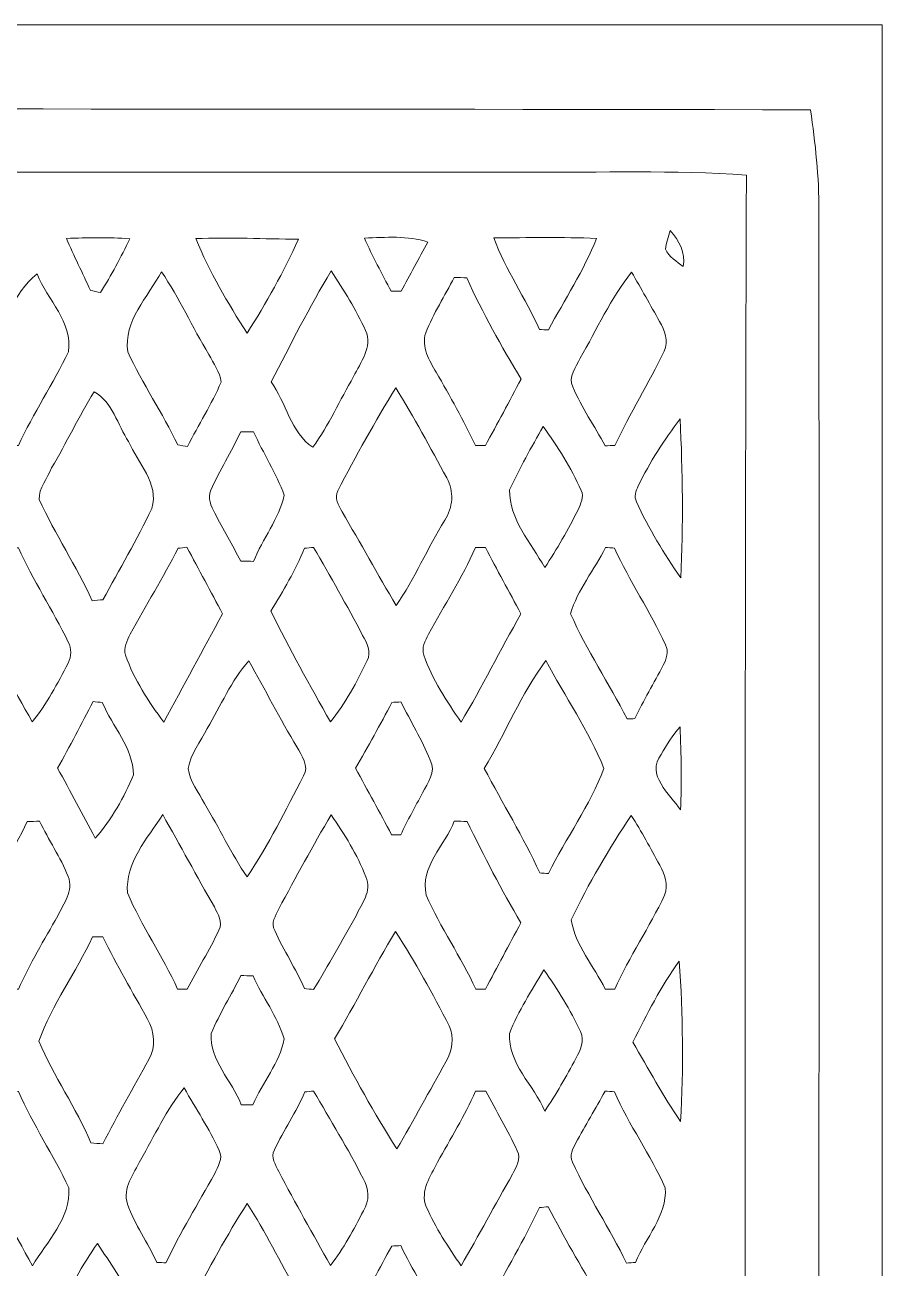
# Model space of a CAD drawing. Header units: centimetres. Extents: x -16.8 to 16.8, y -16.7 to 16.7.
# Drawn here: x 8.16 to 16.77, y 4.16 to 16.67 of the extents above; entities that cross this region are included whole.
import ezdxf

# ---------------------------------------------------------------- set-up
doc = ezdxf.new("R2010")
doc.units = ezdxf.units.CM
doc.header["$MEASUREMENT"] = 0
doc.layers.add('Layer 1', color=7, linetype='Continuous')

msp = doc.modelspace()

# ---------------------------------------------------------------- linework, layer by layer
at = {"layer": 'Layer 1', "lineweight": 9}
for points, knots in [([(-16.77458, 16.66875), (-16.77458, 16.66875), (16.77458, 16.66875), (16.77458, 16.66875), (16.77458, 16.66875), (16.77458, 16.66875), (16.77458, -16.66875), (16.77458, -16.66875), (16.77458, -16.66875), (16.77458, -16.66875), (-16.77458, -16.66875), (-16.77458, -16.66875), (-16.77458, -16.66875), (-16.77458, -16.66875), (-16.77458, 16.66875), (-16.77458, 16.66875), (-16.77458, 16.66875), (-16.77458, 16.66875), (-16.77458, 16.66875), (-16.77458, 16.66875)], [0, 0, 0, 0, 0.16666667, 0.16666667, 0.16666667, 0.16666667, 0.33333333, 0.33333333, 0.33333333, 0.33333333, 0.5, 0.5, 0.5, 0.5, 0.66666667, 0.66666667, 0.66666667, 0.66666667, 1, 1, 1, 1]), ([(-16.23448, 15.81044), (-16.30715, 15.24141), (-16.27505, 14.66568), (-16.28105, 14.09347), (-16.28105, 14.09347), (-16.28034, 4.33317), (-16.28034, -5.42678), (-16.2814, -15.18708), (-16.2814, -15.18708), (-16.27999, -15.44567), (-16.27046, -15.70531), (-16.25353, -15.96425), (-16.25353, -15.96425), (-15.44814, -16.11771), (-14.62581, -16.06162), (-13.81125, -16.06903), (-13.81125, -16.06903), (-4.16842, -16.06867), (5.47405, -16.06973), (15.11688, -16.06867), (15.11688, -16.06867), (15.43791, -16.06832), (15.75823, -16.03869), (16.07644, -15.9953), (16.07644, -15.9953), (16.13147, -15.72966), (16.13923, -15.45731), (16.14205, -15.18744), (16.14205, -15.18744), (16.13641, -5.19183), (16.14135, 4.80378), (16.13958, 14.79938), (16.13958, 14.79938), (16.14029, 15.13981), (16.10395, 15.47812), (16.05351, 15.81432), (16.05351, 15.81432), (5.76933, 15.83302), (-4.51485, 15.81609), (-14.79903, 15.82279), (-14.79903, 15.82279), (-15.27739, 15.82314), (-15.75611, 15.82455), (-16.23448, 15.81044)], [0, 0, 0, 0, 0.08333333, 0.08333333, 0.08333333, 0.08333333, 0.16666667, 0.16666667, 0.16666667, 0.16666667, 0.25, 0.25, 0.25, 0.25, 0.33333333, 0.33333333, 0.33333333, 0.33333333, 0.41666667, 0.41666667, 0.41666667, 0.41666667, 0.5, 0.5, 0.5, 0.5, 0.58333333, 0.58333333, 0.58333333, 0.58333333, 0.66666667, 0.66666667, 0.66666667, 0.66666667, 0.75, 0.75, 0.75, 0.75, 0.83333333, 0.83333333, 0.83333333, 0.83333333, 1, 1, 1, 1]), ([(-15.56879, 15.19167), (-5.97535, 15.18109), (3.61809, 15.19026), (13.21153, 15.18673), (13.21153, 15.18673), (13.94389, 15.18214), (14.67767, 15.20896), (15.40969, 15.15851), (15.40969, 15.15851), (15.38429, 7.28945), (15.40581, -0.57997), (15.39875, -8.44903), (15.39875, -8.44903), (15.40298, -10.74138), (15.38887, -13.03408), (15.40827, -15.32643), (15.40827, -15.32643), (5.8801, -15.33066), (-3.64808, -15.32714), (-13.17625, -15.32819), (-13.17625, -15.32819), (-13.98376, -15.32502), (-14.79162, -15.33666), (-15.59913, -15.32043), (-15.59913, -15.32043), (-15.62559, -12.72434), (-15.60301, -10.1279), (-15.61042, -7.53181), (-15.61042, -7.53181), (-15.61183, -0.18203), (-15.60759, 7.16739), (-15.61253, 14.51716), (-15.61253, 14.51716), (-15.60654, 14.74188), (-15.60759, 14.96907), (-15.56879, 15.19167), (-15.56879, 15.19167), (-15.56879, 15.19167), (-15.56879, 15.19167), (-15.56879, 15.19167)], [0, 0, 0, 0, 0.09090909, 0.09090909, 0.09090909, 0.09090909, 0.18181818, 0.18181818, 0.18181818, 0.18181818, 0.27272727, 0.27272727, 0.27272727, 0.27272727, 0.36363636, 0.36363636, 0.36363636, 0.36363636, 0.45454545, 0.45454545, 0.45454545, 0.45454545, 0.54545455, 0.54545455, 0.54545455, 0.54545455, 0.63636364, 0.63636364, 0.63636364, 0.63636364, 0.72727273, 0.72727273, 0.72727273, 0.72727273, 0.81818182, 0.81818182, 0.81818182, 0.81818182, 1, 1, 1, 1]), ([(8.57356, 14.52104), (8.64694, 14.34359), (8.73584, 14.1732), (8.81451, 13.99752), (8.81451, 13.99752), (8.84026, 13.99222), (8.89141, 13.98164), (8.91681, 13.97635), (8.91681, 13.97635), (9.02335, 14.15203), (9.12248, 14.33195), (9.21067, 14.51716), (9.21067, 14.51716), (8.99866, 14.53303), (8.78558, 14.52809), (8.57356, 14.52104), (8.57356, 14.52104), (8.57356, 14.52104), (8.57356, 14.52104), (8.57356, 14.52104)], [0, 0, 0, 0, 0.16666667, 0.16666667, 0.16666667, 0.16666667, 0.33333333, 0.33333333, 0.33333333, 0.33333333, 0.5, 0.5, 0.5, 0.5, 0.66666667, 0.66666667, 0.66666667, 0.66666667, 1, 1, 1, 1]), ([(9.87284, 14.51892), (10.01254, 14.18696), (10.19422, 13.87122), (10.38895, 13.56854), (10.38895, 13.56854), (10.58263, 13.87016), (10.75761, 14.18519), (10.90507, 14.51187), (10.90507, 14.51187), (10.56076, 14.5161), (10.21644, 14.53339), (9.87284, 14.51892), (9.87284, 14.51892), (9.87284, 14.51892), (9.87284, 14.51892), (9.87284, 14.51892)], [0, 0, 0, 0, 0.2, 0.2, 0.2, 0.2, 0.4, 0.4, 0.4, 0.4, 0.6, 0.6, 0.6, 0.6, 1, 1, 1, 1]), ([(11.56899, 14.52457), (11.64907, 14.34147), (11.74503, 14.16579), (11.83816, 13.9887), (11.83816, 13.9887), (11.86286, 13.98905), (11.9126, 13.98976), (11.93765, 13.99011), (11.93765, 13.99011), (12.02655, 14.15556), (12.11756, 14.31996), (12.20823, 14.48435), (12.20823, 14.48435), (12.00256, 14.55173), (11.78172, 14.53056), (11.56899, 14.52457), (11.56899, 14.52457), (11.56899, 14.52457), (11.56899, 14.52457), (11.56899, 14.52457)], [0, 0, 0, 0, 0.16666667, 0.16666667, 0.16666667, 0.16666667, 0.33333333, 0.33333333, 0.33333333, 0.33333333, 0.5, 0.5, 0.5, 0.5, 0.66666667, 0.66666667, 0.66666667, 0.66666667, 1, 1, 1, 1]), ([(12.86969, 14.52633), (12.99034, 14.20424), (13.1886, 13.9192), (13.32794, 13.60558), (13.32794, 13.60558), (13.35087, 13.60417), (13.39674, 13.6017), (13.41931, 13.60029), (13.41931, 13.60029), (13.58371, 13.90544), (13.77421, 14.19895), (13.90403, 14.52139), (13.90403, 14.52139), (13.55937, 14.5348), (13.214, 14.52845), (12.86969, 14.52633), (12.86969, 14.52633), (12.86969, 14.52633), (12.86969, 14.52633), (12.86969, 14.52633)], [0, 0, 0, 0, 0.16666667, 0.16666667, 0.16666667, 0.16666667, 0.33333333, 0.33333333, 0.33333333, 0.33333333, 0.5, 0.5, 0.5, 0.5, 0.66666667, 0.66666667, 0.66666667, 0.66666667, 1, 1, 1, 1]), ([(14.59547, 14.41274), (14.63252, 14.33477), (14.71083, 14.28926), (14.77574, 14.2367), (14.77574, 14.2367), (14.7955, 14.37464), (14.73729, 14.50058), (14.64486, 14.59971), (14.64486, 14.59971), (14.62476, 14.53832), (14.60182, 14.47729), (14.59547, 14.41274), (14.59547, 14.41274), (14.59547, 14.41274), (14.59547, 14.41274), (14.59547, 14.41274)], [0, 0, 0, 0, 0.2, 0.2, 0.2, 0.2, 0.4, 0.4, 0.4, 0.4, 0.6, 0.6, 0.6, 0.6, 1, 1, 1, 1]), ([(7.78051, 13.38509), (7.73183, 13.26797), (7.60906, 13.14062), (7.67997, 13.00903), (7.67997, 13.00903), (7.77663, 12.81359), (7.88917, 12.62662), (7.99359, 12.43542), (7.99359, 12.43542), (8.01758, 12.43612), (8.06591, 12.43824), (8.0899, 12.43894), (8.0899, 12.43894), (8.24054, 12.76209), (8.4388, 13.06019), (8.59331, 13.38051), (8.59331, 13.38051), (8.63917, 13.67931), (8.382, 13.90227), (8.27722, 14.16367), (8.27722, 14.16367), (8.03204, 13.96647), (7.94632, 13.64192), (7.78051, 13.38509), (7.78051, 13.38509), (7.78051, 13.38509), (7.78051, 13.38509), (7.78051, 13.38509)], [0, 0, 0, 0, 0.125, 0.125, 0.125, 0.125, 0.25, 0.25, 0.25, 0.25, 0.375, 0.375, 0.375, 0.375, 0.5, 0.5, 0.5, 0.5, 0.625, 0.625, 0.625, 0.625, 0.75, 0.75, 0.75, 0.75, 1, 1, 1, 1]), ([(9.52747, 14.1859), (9.39341, 13.93014), (9.14329, 13.68989), (9.18986, 13.38157), (9.18986, 13.38157), (9.33626, 13.05877), (9.54052, 12.76421), (9.69222, 12.44318), (9.69222, 12.44318), (9.71691, 12.43965), (9.76665, 12.43259), (9.79135, 12.42907), (9.79135, 12.42907), (9.89894, 12.64673), (10.03406, 12.85134), (10.12754, 13.07571), (10.12754, 13.07571), (10.11731, 13.17872), (10.0517, 13.26515), (10.00548, 13.3544), (10.00548, 13.3544), (9.83791, 13.62675), (9.7095, 13.92237), (9.52747, 14.1859), (9.52747, 14.1859), (9.52747, 14.1859), (9.52747, 14.1859), (9.52747, 14.1859)], [0, 0, 0, 0, 0.125, 0.125, 0.125, 0.125, 0.25, 0.25, 0.25, 0.25, 0.375, 0.375, 0.375, 0.375, 0.5, 0.5, 0.5, 0.5, 0.625, 0.625, 0.625, 0.625, 0.75, 0.75, 0.75, 0.75, 1, 1, 1, 1]), ([(10.63025, 13.07853), (10.78336, 12.87251), (10.8271, 12.56383), (11.05076, 12.42095), (11.05076, 12.42095), (11.21163, 12.64214), (11.32346, 12.89438), (11.45999, 13.13074), (11.45999, 13.13074), (11.52878, 13.27432), (11.65507, 13.42672), (11.58134, 13.5957), (11.58134, 13.5957), (11.48327, 13.80384), (11.36297, 14.0021), (11.23597, 14.19366), (11.23597, 14.19366), (11.01513, 13.83277), (10.82887, 13.45177), (10.63025, 13.07853), (10.63025, 13.07853), (10.63025, 13.07853), (10.63025, 13.07853), (10.63025, 13.07853)], [0, 0, 0, 0, 0.14285714, 0.14285714, 0.14285714, 0.14285714, 0.28571429, 0.28571429, 0.28571429, 0.28571429, 0.42857143, 0.42857143, 0.42857143, 0.42857143, 0.57142857, 0.57142857, 0.57142857, 0.57142857, 0.71428571, 0.71428571, 0.71428571, 0.71428571, 1, 1, 1, 1]), ([(13.73822, 13.31524), (13.6966, 13.2267), (13.6144, 13.12898), (13.66414, 13.02702), (13.66414, 13.02702), (13.7541, 12.8203), (13.88145, 12.63227), (13.99046, 12.43542), (13.99046, 12.43542), (14.0148, 12.43647), (14.06349, 12.43789), (14.08747, 12.43859), (14.08747, 12.43859), (14.23952, 12.76138), (14.4272, 13.06548), (14.58383, 13.38615), (14.58383, 13.38615), (14.62828, 13.48775), (14.58666, 13.59641), (14.53727, 13.68531), (14.53727, 13.68531), (14.44413, 13.85111), (14.351, 14.01657), (14.25575, 14.18096), (14.25575, 14.18096), (14.04338, 13.91814), (13.90756, 13.60487), (13.73822, 13.31524), (13.73822, 13.31524), (13.73822, 13.31524), (13.73822, 13.31524), (13.73822, 13.31524)], [0, 0, 0, 0, 0.11111111, 0.11111111, 0.11111111, 0.11111111, 0.22222222, 0.22222222, 0.22222222, 0.22222222, 0.33333333, 0.33333333, 0.33333333, 0.33333333, 0.44444444, 0.44444444, 0.44444444, 0.44444444, 0.55555556, 0.55555556, 0.55555556, 0.55555556, 0.66666667, 0.66666667, 0.66666667, 0.66666667, 0.77777778, 0.77777778, 0.77777778, 0.77777778, 1, 1, 1, 1]), ([(12.47281, 14.1291), (12.37686, 13.94354), (12.26361, 13.76574), (12.18565, 13.57207), (12.18565, 13.57207), (12.13767, 13.42566), (12.22304, 13.29514), (12.29007, 13.17449), (12.29007, 13.17449), (12.43259, 12.9346), (12.56559, 12.68906), (12.68554, 12.43718), (12.68554, 12.43718), (12.71058, 12.43718), (12.76068, 12.43718), (12.78572, 12.43683), (12.78572, 12.43683), (12.90637, 12.65908), (13.02738, 12.88133), (13.14379, 13.10569), (13.14379, 13.10569), (12.94765, 13.4366), (12.75503, 13.77068), (12.60016, 14.12311), (12.60016, 14.12311), (12.55748, 14.12522), (12.51514, 14.12699), (12.47281, 14.1291), (12.47281, 14.1291), (12.47281, 14.1291), (12.47281, 14.1291), (12.47281, 14.1291)], [0, 0, 0, 0, 0.11111111, 0.11111111, 0.11111111, 0.11111111, 0.22222222, 0.22222222, 0.22222222, 0.22222222, 0.33333333, 0.33333333, 0.33333333, 0.33333333, 0.44444444, 0.44444444, 0.44444444, 0.44444444, 0.55555556, 0.55555556, 0.55555556, 0.55555556, 0.66666667, 0.66666667, 0.66666667, 0.66666667, 0.77777778, 0.77777778, 0.77777778, 0.77777778, 1, 1, 1, 1]), ([(11.88402, 13.01679), (11.67836, 12.67883), (11.48009, 12.33523), (11.30265, 11.98174), (11.30265, 11.98174), (11.26031, 11.91084), (11.31429, 11.83499), (11.34463, 11.77114), (11.34463, 11.77114), (11.52913, 11.45857), (11.70199, 11.13896), (11.88932, 10.82781), (11.88932, 10.82781), (12.07452, 11.10015), (12.20364, 11.40531), (12.3765, 11.68541), (12.3765, 11.68541), (12.45941, 11.811), (12.47352, 11.97963), (12.39626, 12.11121), (12.39626, 12.11121), (12.23186, 12.41637), (12.06782, 12.72258), (11.88402, 13.01679), (11.88402, 13.01679), (11.88402, 13.01679), (11.88402, 13.01679), (11.88402, 13.01679)], [0, 0, 0, 0, 0.125, 0.125, 0.125, 0.125, 0.25, 0.25, 0.25, 0.25, 0.375, 0.375, 0.375, 0.375, 0.5, 0.5, 0.5, 0.5, 0.625, 0.625, 0.625, 0.625, 0.75, 0.75, 0.75, 0.75, 1, 1, 1, 1]), ([(8.42433, 12.21317), (8.38623, 12.1091), (8.29063, 12.00926), (8.30016, 11.89461), (8.30016, 11.89461), (8.45926, 11.54642), (8.67198, 11.22468), (8.8332, 10.87684), (8.8332, 10.87684), (8.86001, 10.87931), (8.91364, 10.88461), (8.94045, 10.88708), (8.94045, 10.88708), (9.10484, 11.19223), (9.28264, 11.49033), (9.43116, 11.80359), (9.43116, 11.80359), (9.50983, 12.0583), (9.28758, 12.26079), (9.19833, 12.47704), (9.19833, 12.47704), (9.08509, 12.64179), (9.03993, 12.87921), (8.85084, 12.97764), (8.85084, 12.97764), (8.69809, 12.72893), (8.57215, 12.4647), (8.42433, 12.21317), (8.42433, 12.21317), (8.42433, 12.21317), (8.42433, 12.21317), (8.42433, 12.21317)], [0, 0, 0, 0, 0.11111111, 0.11111111, 0.11111111, 0.11111111, 0.22222222, 0.22222222, 0.22222222, 0.22222222, 0.33333333, 0.33333333, 0.33333333, 0.33333333, 0.44444444, 0.44444444, 0.44444444, 0.44444444, 0.55555556, 0.55555556, 0.55555556, 0.55555556, 0.66666667, 0.66666667, 0.66666667, 0.66666667, 0.77777778, 0.77777778, 0.77777778, 0.77777778, 1, 1, 1, 1]), ([(14.32172, 12.03078), (14.29985, 11.98139), (14.27762, 11.92354), (14.30514, 11.87132), (14.30514, 11.87132), (14.42614, 11.6018), (14.58207, 11.34957), (14.74999, 11.10686), (14.74999, 11.10686), (14.7761, 11.63955), (14.76834, 12.17366), (14.74399, 12.70635), (14.74399, 12.70635), (14.58524, 12.49292), (14.43672, 12.27102), (14.32172, 12.03078), (14.32172, 12.03078), (14.32172, 12.03078), (14.32172, 12.03078), (14.32172, 12.03078)], [0, 0, 0, 0, 0.16666667, 0.16666667, 0.16666667, 0.16666667, 0.33333333, 0.33333333, 0.33333333, 0.33333333, 0.5, 0.5, 0.5, 0.5, 0.66666667, 0.66666667, 0.66666667, 0.66666667, 1, 1, 1, 1]), ([(10.32545, 12.57406), (10.23161, 12.37544), (10.11414, 12.18847), (10.02559, 11.98774), (10.02559, 11.98774), (9.98714, 11.91013), (10.02806, 11.82793), (10.06404, 11.75844), (10.06404, 11.75844), (10.15153, 11.59722), (10.24184, 11.43776), (10.32545, 11.27372), (10.32545, 11.27372), (10.36814, 11.27372), (10.41153, 11.27301), (10.45492, 11.27266), (10.45492, 11.27266), (10.54594, 11.49773), (10.70786, 11.70058), (10.76325, 11.93694), (10.76325, 11.93694), (10.68317, 12.15884), (10.55123, 12.35957), (10.45492, 12.57512), (10.45492, 12.57512), (10.41153, 12.57476), (10.36814, 12.57441), (10.32545, 12.57406), (10.32545, 12.57406), (10.32545, 12.57406), (10.32545, 12.57406), (10.32545, 12.57406)], [0, 0, 0, 0, 0.11111111, 0.11111111, 0.11111111, 0.11111111, 0.22222222, 0.22222222, 0.22222222, 0.22222222, 0.33333333, 0.33333333, 0.33333333, 0.33333333, 0.44444444, 0.44444444, 0.44444444, 0.44444444, 0.55555556, 0.55555556, 0.55555556, 0.55555556, 0.66666667, 0.66666667, 0.66666667, 0.66666667, 0.77777778, 0.77777778, 0.77777778, 0.77777778, 1, 1, 1, 1]), ([(13.36604, 12.62909), (13.24857, 12.41954), (13.12792, 12.2107), (13.02914, 11.99127), (13.02914, 11.99127), (13.02173, 11.69635), (13.24539, 11.45787), (13.38192, 11.21057), (13.38192, 11.21057), (13.5061, 11.39684), (13.61828, 11.59122), (13.71741, 11.79195), (13.71741, 11.79195), (13.74175, 11.85192), (13.78197, 11.92071), (13.74916, 11.98562), (13.74916, 11.98562), (13.64721, 12.21422), (13.51245, 12.4266), (13.36604, 12.62909), (13.36604, 12.62909), (13.36604, 12.62909), (13.36604, 12.62909), (13.36604, 12.62909)], [0, 0, 0, 0, 0.14285714, 0.14285714, 0.14285714, 0.14285714, 0.28571429, 0.28571429, 0.28571429, 0.28571429, 0.42857143, 0.42857143, 0.42857143, 0.42857143, 0.57142857, 0.57142857, 0.57142857, 0.57142857, 0.71428571, 0.71428571, 0.71428571, 0.71428571, 1, 1, 1, 1]), ([(7.99465, 11.4113), (7.89058, 11.22151), (7.77487, 11.03736), (7.67574, 10.84509), (7.67574, 10.84509), (7.64364, 10.79182), (7.64434, 10.72974), (7.68315, 10.67682), (7.68315, 10.67682), (7.83837, 10.32334), (8.04651, 9.99666), (8.22925, 9.65764), (8.22925, 9.65764), (8.37459, 9.83791), (8.48466, 10.04394), (8.58908, 10.24961), (8.58908, 10.24961), (8.62365, 10.31557), (8.62683, 10.3946), (8.5919, 10.46092), (8.5919, 10.46092), (8.43562, 10.78301), (8.2356, 11.08181), (8.09131, 11.40989), (8.09131, 11.40989), (8.06697, 11.41024), (8.01864, 11.41095), (7.99465, 11.4113), (7.99465, 11.4113), (7.99465, 11.4113), (7.99465, 11.4113), (7.99465, 11.4113)], [0, 0, 0, 0, 0.11111111, 0.11111111, 0.11111111, 0.11111111, 0.22222222, 0.22222222, 0.22222222, 0.22222222, 0.33333333, 0.33333333, 0.33333333, 0.33333333, 0.44444444, 0.44444444, 0.44444444, 0.44444444, 0.55555556, 0.55555556, 0.55555556, 0.55555556, 0.66666667, 0.66666667, 0.66666667, 0.66666667, 0.77777778, 0.77777778, 0.77777778, 0.77777778, 1, 1, 1, 1]), ([(9.6961, 11.40389), (9.54546, 11.11003), (9.36978, 10.83028), (9.21385, 10.53924), (9.21385, 10.53924), (9.18245, 10.47468), (9.14294, 10.4013), (9.16693, 10.32757), (9.16693, 10.32757), (9.25477, 10.08309), (9.39588, 9.86296), (9.55146, 9.65659), (9.55146, 9.65659), (9.75325, 10.01677), (9.94128, 10.38437), (10.14377, 10.7442), (10.14377, 10.7442), (10.02524, 10.96821), (9.90318, 11.19011), (9.785, 11.41413), (9.785, 11.41413), (9.76277, 11.41166), (9.71832, 11.40636), (9.6961, 11.40389), (9.6961, 11.40389), (9.6961, 11.40389), (9.6961, 11.40389), (9.6961, 11.40389)], [0, 0, 0, 0, 0.125, 0.125, 0.125, 0.125, 0.25, 0.25, 0.25, 0.25, 0.375, 0.375, 0.375, 0.375, 0.5, 0.5, 0.5, 0.5, 0.625, 0.625, 0.625, 0.625, 0.75, 0.75, 0.75, 0.75, 1, 1, 1, 1]), ([(10.96645, 11.40495), (10.87543, 11.18341), (10.75302, 10.97668), (10.62919, 10.77242), (10.62919, 10.77242), (10.81511, 10.39354), (11.01972, 10.02453), (11.22751, 9.65729), (11.22751, 9.65729), (11.37708, 9.84532), (11.49456, 10.05805), (11.59757, 10.2743), (11.59757, 10.2743), (11.64237, 10.36002), (11.59157, 10.45281), (11.55136, 10.5283), (11.55136, 10.5283), (11.39225, 10.8264), (11.22892, 11.12167), (11.05888, 11.41342), (11.05888, 11.41342), (11.03559, 11.4113), (10.98973, 11.40707), (10.96645, 11.40495), (10.96645, 11.40495), (10.96645, 11.40495), (10.96645, 11.40495), (10.96645, 11.40495)], [0, 0, 0, 0, 0.125, 0.125, 0.125, 0.125, 0.25, 0.25, 0.25, 0.25, 0.375, 0.375, 0.375, 0.375, 0.5, 0.5, 0.5, 0.5, 0.625, 0.625, 0.625, 0.625, 0.75, 0.75, 0.75, 0.75, 1, 1, 1, 1]), ([(12.68483, 11.4106), (12.5536, 11.1065), (12.37015, 10.82957), (12.21281, 10.53888), (12.21281, 10.53888), (12.18071, 10.47468), (12.14155, 10.4013), (12.16554, 10.32792), (12.16554, 10.32792), (12.25303, 10.08451), (12.39555, 9.86719), (12.5409, 9.65517), (12.5409, 9.65517), (12.75362, 10.01148), (12.93777, 10.38366), (13.14238, 10.7442), (13.14238, 10.7442), (13.0242, 10.96751), (12.90249, 11.1887), (12.78502, 11.41201), (12.78502, 11.41201), (12.75997, 11.41166), (12.70988, 11.41095), (12.68483, 11.4106), (12.68483, 11.4106), (12.68483, 11.4106), (12.68483, 11.4106), (12.68483, 11.4106)], [0, 0, 0, 0, 0.125, 0.125, 0.125, 0.125, 0.25, 0.25, 0.25, 0.25, 0.375, 0.375, 0.375, 0.375, 0.5, 0.5, 0.5, 0.5, 0.625, 0.625, 0.625, 0.625, 0.75, 0.75, 0.75, 0.75, 1, 1, 1, 1]), ([(13.99258, 11.41271), (13.88604, 11.18623), (13.70789, 10.98797), (13.64262, 10.74455), (13.64262, 10.74455), (13.80314, 10.37802), (14.02821, 10.04464), (14.21024, 9.68904), (14.21024, 9.68904), (14.23, 9.68939), (14.26986, 9.6901), (14.28962, 9.69045), (14.28962, 9.69045), (14.37428, 9.8746), (14.48047, 10.04746), (14.57396, 10.22703), (14.57396, 10.22703), (14.60676, 10.28982), (14.63146, 10.36602), (14.59618, 10.4334), (14.59618, 10.4334), (14.44449, 10.76784), (14.23529, 11.07193), (14.08289, 11.40601), (14.08289, 11.40601), (14.06031, 11.40778), (14.01516, 11.41095), (13.99258, 11.41271), (13.99258, 11.41271), (13.99258, 11.41271), (13.99258, 11.41271), (13.99258, 11.41271)], [0, 0, 0, 0, 0.11111111, 0.11111111, 0.11111111, 0.11111111, 0.22222222, 0.22222222, 0.22222222, 0.22222222, 0.33333333, 0.33333333, 0.33333333, 0.33333333, 0.44444444, 0.44444444, 0.44444444, 0.44444444, 0.55555556, 0.55555556, 0.55555556, 0.55555556, 0.66666667, 0.66666667, 0.66666667, 0.66666667, 0.77777778, 0.77777778, 0.77777778, 0.77777778, 1, 1, 1, 1]), ([(9.98749, 9.59097), (9.92293, 9.45903), (9.82169, 9.33803), (9.7984, 9.18986), (9.7984, 9.18986), (9.81357, 9.05792), (9.90212, 8.94962), (9.96209, 8.83567), (9.96209, 8.83567), (10.11096, 8.59402), (10.22703, 8.33332), (10.3886, 8.09942), (10.3886, 8.09942), (10.60591, 8.42116), (10.77701, 8.77147), (10.95798, 9.11401), (10.95798, 9.11401), (11.01831, 9.2142), (10.93505, 9.31933), (10.8906, 9.40576), (10.8906, 9.40576), (10.72056, 9.68904), (10.56922, 9.98291), (10.40836, 10.27112), (10.40836, 10.27112), (10.22491, 10.07392), (10.12719, 9.81745), (9.98749, 9.59097), (9.98749, 9.59097), (9.98749, 9.59097), (9.98749, 9.59097), (9.98749, 9.59097)], [0, 0, 0, 0, 0.11111111, 0.11111111, 0.11111111, 0.11111111, 0.22222222, 0.22222222, 0.22222222, 0.22222222, 0.33333333, 0.33333333, 0.33333333, 0.33333333, 0.44444444, 0.44444444, 0.44444444, 0.44444444, 0.55555556, 0.55555556, 0.55555556, 0.55555556, 0.66666667, 0.66666667, 0.66666667, 0.66666667, 0.77777778, 0.77777778, 0.77777778, 0.77777778, 1, 1, 1, 1]), ([(12.77444, 9.18951), (12.95788, 8.83849), (13.16672, 8.50018), (13.33147, 8.13929), (13.33147, 8.13929), (13.35334, 8.13752), (13.39709, 8.134), (13.41861, 8.13223), (13.41861, 8.13223), (13.5957, 8.48889), (13.83736, 8.81733), (13.97776, 9.18951), (13.97776, 9.18951), (13.82712, 9.57016), (13.583, 9.912), (13.39462, 10.27571), (13.39462, 10.27571), (13.14485, 9.94057), (12.98822, 9.54722), (12.77444, 9.18951), (12.77444, 9.18951), (12.77444, 9.18951), (12.77444, 9.18951), (12.77444, 9.18951)], [0, 0, 0, 0, 0.14285714, 0.14285714, 0.14285714, 0.14285714, 0.28571429, 0.28571429, 0.28571429, 0.28571429, 0.42857143, 0.42857143, 0.42857143, 0.42857143, 0.57142857, 0.57142857, 0.57142857, 0.57142857, 0.71428571, 0.71428571, 0.71428571, 0.71428571, 1, 1, 1, 1]), ([(8.84061, 9.8619), (8.72349, 9.63754), (8.60742, 9.41246), (8.48395, 9.19127), (8.48395, 9.19127), (8.61377, 8.95914), (8.73619, 8.72349), (8.86354, 8.48995), (8.86354, 8.48995), (9.03041, 8.67481), (9.15141, 8.89847), (9.24736, 9.12636), (9.24736, 9.12636), (9.24101, 9.40082), (9.03676, 9.61037), (8.93374, 9.85308), (8.93374, 9.85308), (8.91046, 9.8552), (8.86389, 9.85943), (8.84061, 9.8619), (8.84061, 9.8619), (8.84061, 9.8619), (8.84061, 9.8619), (8.84061, 9.8619)], [0, 0, 0, 0, 0.14285714, 0.14285714, 0.14285714, 0.14285714, 0.28571429, 0.28571429, 0.28571429, 0.28571429, 0.42857143, 0.42857143, 0.42857143, 0.42857143, 0.57142857, 0.57142857, 0.57142857, 0.57142857, 0.71428571, 0.71428571, 0.71428571, 0.71428571, 1, 1, 1, 1]), ([(11.84522, 9.85379), (11.72845, 9.63013), (11.60498, 9.41035), (11.4808, 9.19092), (11.4808, 9.19092), (11.60039, 8.96761), (11.72457, 8.74712), (11.84204, 8.52241), (11.84204, 8.52241), (11.86533, 8.52241), (11.91154, 8.52241), (11.93447, 8.52241), (11.93447, 8.52241), (12.00221, 8.66563), (12.07841, 8.80463), (12.15461, 8.94327), (12.15461, 8.94327), (12.20329, 9.04699), (12.29431, 9.14929), (12.2301, 9.27453), (12.2301, 9.27453), (12.14755, 9.47702), (12.0336, 9.66435), (11.93624, 9.85908), (11.93624, 9.85908), (11.91331, 9.85767), (11.8678, 9.8552), (11.84522, 9.85379), (11.84522, 9.85379), (11.84522, 9.85379), (11.84522, 9.85379), (11.84522, 9.85379)], [0, 0, 0, 0, 0.11111111, 0.11111111, 0.11111111, 0.11111111, 0.22222222, 0.22222222, 0.22222222, 0.22222222, 0.33333333, 0.33333333, 0.33333333, 0.33333333, 0.44444444, 0.44444444, 0.44444444, 0.44444444, 0.55555556, 0.55555556, 0.55555556, 0.55555556, 0.66666667, 0.66666667, 0.66666667, 0.66666667, 0.77777778, 0.77777778, 0.77777778, 0.77777778, 1, 1, 1, 1]), ([(14.55279, 9.32956), (14.39686, 9.12954), (14.63922, 8.92881), (14.74893, 8.77182), (14.74893, 8.77182), (14.75811, 9.05122), (14.75458, 9.33062), (14.74294, 9.60931), (14.74294, 9.60931), (14.67062, 9.52253), (14.60606, 9.42904), (14.55279, 9.32956), (14.55279, 9.32956), (14.55279, 9.32956), (14.55279, 9.32956), (14.55279, 9.32956)], [0, 0, 0, 0, 0.2, 0.2, 0.2, 0.2, 0.4, 0.4, 0.4, 0.4, 0.6, 0.6, 0.6, 0.6, 1, 1, 1, 1]), ([(8.17809, 8.6554), (8.03416, 8.35589), (7.86377, 8.0705), (7.70996, 7.77663), (7.70996, 7.77663), (7.67821, 7.71137), (7.62529, 7.63305), (7.66727, 7.55932), (7.66727, 7.55932), (7.7597, 7.35365), (7.89234, 7.16915), (7.99641, 6.96912), (7.99641, 6.96912), (8.02005, 6.96948), (8.06697, 6.96983), (8.09025, 6.97018), (8.09025, 6.97018), (8.20455, 7.22489), (8.34884, 7.46442), (8.48572, 7.70714), (8.48572, 7.70714), (8.54357, 7.83061), (8.6487, 7.95549), (8.59014, 8.10295), (8.59014, 8.10295), (8.51253, 8.29733), (8.39258, 8.47125), (8.30298, 8.65999), (8.30298, 8.65999), (8.261, 8.65822), (8.21937, 8.65681), (8.17809, 8.6554), (8.17809, 8.6554), (8.17809, 8.6554), (8.17809, 8.6554), (8.17809, 8.6554)], [0, 0, 0, 0, 0.1, 0.1, 0.1, 0.1, 0.2, 0.2, 0.2, 0.2, 0.3, 0.3, 0.3, 0.3, 0.4, 0.4, 0.4, 0.4, 0.5, 0.5, 0.5, 0.5, 0.6, 0.6, 0.6, 0.6, 0.7, 0.7, 0.7, 0.7, 0.8, 0.8, 0.8, 0.8, 1, 1, 1, 1]), ([(9.18563, 7.93962), (9.3285, 7.60483), (9.54193, 7.30356), (9.69045, 6.97018), (9.69045, 6.97018), (9.71409, 6.96983), (9.76207, 6.96948), (9.78606, 6.96912), (9.78606, 6.96912), (9.89083, 7.16844), (10.01007, 7.36071), (10.10673, 7.56426), (10.10673, 7.56426), (10.15047, 7.64364), (10.09227, 7.72548), (10.06016, 7.79709), (10.06016, 7.79709), (9.88377, 8.10436), (9.71726, 8.41763), (9.54087, 8.7249), (9.54087, 8.7249), (9.38601, 8.48642), (9.16622, 8.23948), (9.18563, 7.93962), (9.18563, 7.93962), (9.18563, 7.93962), (9.18563, 7.93962), (9.18563, 7.93962)], [0, 0, 0, 0, 0.125, 0.125, 0.125, 0.125, 0.25, 0.25, 0.25, 0.25, 0.375, 0.375, 0.375, 0.375, 0.5, 0.5, 0.5, 0.5, 0.625, 0.625, 0.625, 0.625, 0.75, 0.75, 0.75, 0.75, 1, 1, 1, 1]), ([(10.70857, 7.77663), (10.67647, 7.71172), (10.62496, 7.63341), (10.66694, 7.55968), (10.66694, 7.55968), (10.75584, 7.35965), (10.88002, 7.17656), (10.96645, 6.97477), (10.96645, 6.97477), (10.98938, 6.97265), (11.03559, 6.96842), (11.05888, 6.96595), (11.05888, 6.96595), (11.20528, 7.21042), (11.34533, 7.45843), (11.48468, 7.70678), (11.48468, 7.70678), (11.54183, 7.8299), (11.64696, 7.95337), (11.58487, 8.09942), (11.58487, 8.09942), (11.49597, 8.32167), (11.36932, 8.5277), (11.23421, 8.72419), (11.23421, 8.72419), (11.05217, 8.41234), (10.87755, 8.0959), (10.70857, 7.77663), (10.70857, 7.77663), (10.70857, 7.77663), (10.70857, 7.77663), (10.70857, 7.77663)], [0, 0, 0, 0, 0.11111111, 0.11111111, 0.11111111, 0.11111111, 0.22222222, 0.22222222, 0.22222222, 0.22222222, 0.33333333, 0.33333333, 0.33333333, 0.33333333, 0.44444444, 0.44444444, 0.44444444, 0.44444444, 0.55555556, 0.55555556, 0.55555556, 0.55555556, 0.66666667, 0.66666667, 0.66666667, 0.66666667, 0.77777778, 0.77777778, 0.77777778, 0.77777778, 1, 1, 1, 1]), ([(12.47316, 8.66069), (12.37827, 8.41657), (12.12497, 8.19679), (12.19059, 7.91633), (12.19059, 7.91633), (12.33135, 7.5886), (12.54019, 7.29474), (12.68942, 6.97089), (12.68942, 6.97089), (12.71341, 6.97018), (12.76174, 6.96912), (12.78572, 6.96842), (12.78572, 6.96842), (12.90461, 7.19138), (13.02209, 7.41539), (13.14344, 7.63693), (13.14344, 7.63693), (12.94518, 7.96678), (12.77161, 8.31074), (12.60193, 8.65576), (12.60193, 8.65576), (12.55854, 8.65752), (12.51585, 8.65928), (12.47316, 8.66069), (12.47316, 8.66069), (12.47316, 8.66069), (12.47316, 8.66069), (12.47316, 8.66069)], [0, 0, 0, 0, 0.125, 0.125, 0.125, 0.125, 0.25, 0.25, 0.25, 0.25, 0.375, 0.375, 0.375, 0.375, 0.5, 0.5, 0.5, 0.5, 0.625, 0.625, 0.625, 0.625, 0.75, 0.75, 0.75, 0.75, 1, 1, 1, 1]), ([(13.64897, 7.66586), (13.68884, 7.41116), (13.87757, 7.19984), (13.99046, 6.96877), (13.99046, 6.96877), (14.0148, 6.96912), (14.06349, 6.96948), (14.08783, 6.96983), (14.08783, 6.96983), (14.23, 7.29791), (14.43708, 7.59213), (14.58701, 7.91633), (14.58701, 7.91633), (14.62722, 8.01899), (14.58595, 8.12729), (14.53797, 8.21761), (14.53797, 8.21761), (14.4459, 8.38623), (14.35523, 8.55557), (14.25257, 8.71784), (14.25257, 8.71784), (14.02927, 8.38165), (13.82007, 8.03134), (13.64897, 7.66586), (13.64897, 7.66586), (13.64897, 7.66586), (13.64897, 7.66586), (13.64897, 7.66586)], [0, 0, 0, 0, 0.125, 0.125, 0.125, 0.125, 0.25, 0.25, 0.25, 0.25, 0.375, 0.375, 0.375, 0.375, 0.5, 0.5, 0.5, 0.5, 0.625, 0.625, 0.625, 0.625, 0.75, 0.75, 0.75, 0.75, 1, 1, 1, 1]), ([(11.88261, 7.54874), (11.66566, 7.19596), (11.48256, 6.82378), (11.26807, 6.46924), (11.26807, 6.46924), (11.46104, 6.09212), (11.66848, 5.72135), (11.89531, 5.36328), (11.89531, 5.36328), (12.06535, 5.65185), (12.2241, 5.94713), (12.38885, 6.23923), (12.38885, 6.23923), (12.45023, 6.34647), (12.47599, 6.48511), (12.42025, 6.59977), (12.42025, 6.59977), (12.25832, 6.92538), (12.0777, 7.24218), (11.88261, 7.54874), (11.88261, 7.54874), (11.88261, 7.54874), (11.88261, 7.54874), (11.88261, 7.54874)], [0, 0, 0, 0, 0.14285714, 0.14285714, 0.14285714, 0.14285714, 0.28571429, 0.28571429, 0.28571429, 0.28571429, 0.42857143, 0.42857143, 0.42857143, 0.42857143, 0.57142857, 0.57142857, 0.57142857, 0.57142857, 0.71428571, 0.71428571, 0.71428571, 0.71428571, 1, 1, 1, 1]), ([(8.83567, 7.49653), (8.66846, 7.13952), (8.42962, 6.81567), (8.29522, 6.4456), (8.29522, 6.4456), (8.44515, 6.09388), (8.67163, 5.77744), (8.81909, 5.4229), (8.81909, 5.4229), (8.8586, 5.42043), (8.89882, 5.41761), (8.93904, 5.41479), (8.93904, 5.41479), (9.08685, 5.70089), (9.24631, 5.98099), (9.40188, 6.26286), (9.40188, 6.26286), (9.47349, 6.38739), (9.46044, 6.54579), (9.38883, 6.66715), (9.38883, 6.66715), (9.23854, 6.94302), (9.07591, 7.21219), (8.93974, 7.49547), (8.93974, 7.49547), (8.91364, 7.49582), (8.86142, 7.49617), (8.83567, 7.49653), (8.83567, 7.49653), (8.83567, 7.49653), (8.83567, 7.49653), (8.83567, 7.49653)], [0, 0, 0, 0, 0.11111111, 0.11111111, 0.11111111, 0.11111111, 0.22222222, 0.22222222, 0.22222222, 0.22222222, 0.33333333, 0.33333333, 0.33333333, 0.33333333, 0.44444444, 0.44444444, 0.44444444, 0.44444444, 0.55555556, 0.55555556, 0.55555556, 0.55555556, 0.66666667, 0.66666667, 0.66666667, 0.66666667, 0.77777778, 0.77777778, 0.77777778, 0.77777778, 1, 1, 1, 1]), ([(13.3731, 7.1628), (13.24963, 6.95466), (13.11734, 6.75005), (13.02738, 6.52427), (13.02738, 6.52427), (13.01044, 6.22476), (13.27256, 6.00322), (13.38227, 5.74287), (13.38227, 5.74287), (13.49798, 5.91291), (13.59782, 6.09282), (13.69589, 6.27345), (13.69589, 6.27345), (13.73646, 6.35529), (13.78973, 6.45231), (13.74034, 6.54262), (13.74034, 6.54262), (13.64086, 6.76169), (13.5128, 6.96771), (13.3731, 7.1628), (13.3731, 7.1628), (13.3731, 7.1628), (13.3731, 7.1628), (13.3731, 7.1628)], [0, 0, 0, 0, 0.14285714, 0.14285714, 0.14285714, 0.14285714, 0.28571429, 0.28571429, 0.28571429, 0.28571429, 0.42857143, 0.42857143, 0.42857143, 0.42857143, 0.57142857, 0.57142857, 0.57142857, 0.57142857, 0.71428571, 0.71428571, 0.71428571, 0.71428571, 1, 1, 1, 1]), ([(14.26704, 6.43784), (14.42649, 6.17079), (14.57043, 5.89386), (14.74893, 5.63774), (14.74893, 5.63774), (14.77751, 6.17502), (14.77222, 6.71407), (14.73553, 7.25064), (14.73553, 7.25064), (14.54926, 6.99841), (14.41062, 6.71548), (14.26704, 6.43784), (14.26704, 6.43784), (14.26704, 6.43784), (14.26704, 6.43784), (14.26704, 6.43784)], [0, 0, 0, 0, 0.2, 0.2, 0.2, 0.2, 0.4, 0.4, 0.4, 0.4, 0.6, 0.6, 0.6, 0.6, 1, 1, 1, 1]), ([(10.32651, 7.10671), (10.23197, 6.90986), (10.11167, 6.72641), (10.02912, 6.52427), (10.02912, 6.52427), (10.00901, 6.25193), (10.24008, 6.04908), (10.33004, 5.80778), (10.33004, 5.80778), (10.3692, 5.80778), (10.40871, 5.80778), (10.44857, 5.80778), (10.44857, 5.80778), (10.541, 6.03144), (10.71915, 6.22759), (10.76113, 6.46889), (10.76113, 6.46889), (10.69622, 6.69643), (10.54488, 6.88869), (10.44892, 7.10318), (10.44892, 7.10318), (10.40765, 7.10459), (10.36708, 7.10565), (10.32651, 7.10671), (10.32651, 7.10671), (10.32651, 7.10671), (10.32651, 7.10671), (10.32651, 7.10671)], [0, 0, 0, 0, 0.125, 0.125, 0.125, 0.125, 0.25, 0.25, 0.25, 0.25, 0.375, 0.375, 0.375, 0.375, 0.5, 0.5, 0.5, 0.5, 0.625, 0.625, 0.625, 0.625, 0.75, 0.75, 0.75, 0.75, 1, 1, 1, 1]), ([(7.99112, 5.9436), (7.89587, 5.76862), (7.79392, 5.59753), (7.69761, 5.42325), (7.69761, 5.42325), (7.66798, 5.36504), (7.62882, 5.29519), (7.66516, 5.23064), (7.66516, 5.23064), (7.84049, 4.87645), (8.04122, 4.53531), (8.23031, 4.18853), (8.23031, 4.18853), (8.38024, 4.42948), (8.61624, 4.66831), (8.59684, 4.97099), (8.59684, 4.97099), (8.44444, 5.30296), (8.23454, 5.60529), (8.09131, 5.94184), (8.09131, 5.94184), (8.06626, 5.94219), (8.01617, 5.94325), (7.99112, 5.9436), (7.99112, 5.9436), (7.99112, 5.9436), (7.99112, 5.9436), (7.99112, 5.9436)], [0, 0, 0, 0, 0.125, 0.125, 0.125, 0.125, 0.25, 0.25, 0.25, 0.25, 0.375, 0.375, 0.375, 0.375, 0.5, 0.5, 0.5, 0.5, 0.625, 0.625, 0.625, 0.625, 0.75, 0.75, 0.75, 0.75, 1, 1, 1, 1]), ([(9.31686, 5.25145), (9.25266, 5.1114), (9.13483, 4.97381), (9.18739, 4.80766), (9.18739, 4.80766), (9.26042, 4.60128), (9.38918, 4.41995), (9.48231, 4.22204), (9.48231, 4.22204), (9.50524, 4.22063), (9.55111, 4.21781), (9.57404, 4.2164), (9.57404, 4.2164), (9.71832, 4.52367), (9.89718, 4.81295), (10.06087, 5.10999), (10.06087, 5.10999), (10.09509, 5.18266), (10.15118, 5.26697), (10.10849, 5.34846), (10.10849, 5.34846), (10.00972, 5.56683), (9.87284, 5.76615), (9.75748, 5.9757), (9.75748, 5.9757), (9.57474, 5.75839), (9.4615, 5.49381), (9.31686, 5.25145), (9.31686, 5.25145), (9.31686, 5.25145), (9.31686, 5.25145), (9.31686, 5.25145)], [0, 0, 0, 0, 0.11111111, 0.11111111, 0.11111111, 0.11111111, 0.22222222, 0.22222222, 0.22222222, 0.22222222, 0.33333333, 0.33333333, 0.33333333, 0.33333333, 0.44444444, 0.44444444, 0.44444444, 0.44444444, 0.55555556, 0.55555556, 0.55555556, 0.55555556, 0.66666667, 0.66666667, 0.66666667, 0.66666667, 0.77777778, 0.77777778, 0.77777778, 0.77777778, 1, 1, 1, 1]), ([(10.96857, 5.93619), (10.88496, 5.73264), (10.75761, 5.55131), (10.66447, 5.3527), (10.66447, 5.3527), (10.6232, 5.27897), (10.67823, 5.20065), (10.70857, 5.13503), (10.70857, 5.13503), (10.87332, 4.81612), (11.05359, 4.50497), (11.22751, 4.19065), (11.22751, 4.19065), (11.35944, 4.36069), (11.46351, 4.55013), (11.55947, 4.74169), (11.55947, 4.74169), (11.62297, 4.83764), (11.61732, 4.96852), (11.55665, 5.06377), (11.55665, 5.06377), (11.40531, 5.3661), (11.22609, 5.65291), (11.05747, 5.94536), (11.05747, 5.94536), (11.03524, 5.94289), (10.99079, 5.93831), (10.96857, 5.93619), (10.96857, 5.93619), (10.96857, 5.93619), (10.96857, 5.93619), (10.96857, 5.93619)], [0, 0, 0, 0, 0.11111111, 0.11111111, 0.11111111, 0.11111111, 0.22222222, 0.22222222, 0.22222222, 0.22222222, 0.33333333, 0.33333333, 0.33333333, 0.33333333, 0.44444444, 0.44444444, 0.44444444, 0.44444444, 0.55555556, 0.55555556, 0.55555556, 0.55555556, 0.66666667, 0.66666667, 0.66666667, 0.66666667, 0.77777778, 0.77777778, 0.77777778, 0.77777778, 1, 1, 1, 1]), ([(12.68659, 5.94325), (12.57441, 5.69701), (12.43612, 5.46453), (12.30383, 5.22887), (12.30383, 5.22887), (12.23574, 5.09199), (12.12532, 4.94348), (12.19165, 4.7819), (12.19165, 4.7819), (12.27949, 4.56882), (12.41496, 4.37903), (12.54054, 4.18641), (12.54054, 4.18641), (12.71764, 4.49192), (12.8838, 4.80378), (13.05948, 5.10999), (13.05948, 5.10999), (13.09264, 5.1816), (13.14944, 5.2645), (13.10605, 5.34423), (13.10605, 5.34423), (13.00974, 5.54919), (12.8965, 5.74499), (12.78855, 5.9436), (12.78855, 5.9436), (12.76315, 5.9436), (12.71199, 5.9436), (12.68659, 5.94325), (12.68659, 5.94325), (12.68659, 5.94325), (12.68659, 5.94325), (12.68659, 5.94325)], [0, 0, 0, 0, 0.11111111, 0.11111111, 0.11111111, 0.11111111, 0.22222222, 0.22222222, 0.22222222, 0.22222222, 0.33333333, 0.33333333, 0.33333333, 0.33333333, 0.44444444, 0.44444444, 0.44444444, 0.44444444, 0.55555556, 0.55555556, 0.55555556, 0.55555556, 0.66666667, 0.66666667, 0.66666667, 0.66666667, 0.77777778, 0.77777778, 0.77777778, 0.77777778, 1, 1, 1, 1]), ([(13.98905, 5.94466), (13.89345, 5.76933), (13.79114, 5.59788), (13.69483, 5.42325), (13.69483, 5.42325), (13.66485, 5.36504), (13.6271, 5.29555), (13.66202, 5.23028), (13.66202, 5.23028), (13.82042, 4.88068), (14.03632, 4.56071), (14.20389, 4.21534), (14.20389, 4.21534), (14.22682, 4.21675), (14.27304, 4.22028), (14.29597, 4.22169), (14.29597, 4.22169), (14.39333, 4.47005), (14.61241, 4.68912), (14.59442, 4.97134), (14.59442, 4.97134), (14.44413, 5.30401), (14.22964, 5.60352), (14.08254, 5.93796), (14.08254, 5.93796), (14.05925, 5.93972), (14.01233, 5.94289), (13.98905, 5.94466), (13.98905, 5.94466), (13.98905, 5.94466), (13.98905, 5.94466), (13.98905, 5.94466)], [0, 0, 0, 0, 0.11111111, 0.11111111, 0.11111111, 0.11111111, 0.22222222, 0.22222222, 0.22222222, 0.22222222, 0.33333333, 0.33333333, 0.33333333, 0.33333333, 0.44444444, 0.44444444, 0.44444444, 0.44444444, 0.55555556, 0.55555556, 0.55555556, 0.55555556, 0.66666667, 0.66666667, 0.66666667, 0.66666667, 0.77777778, 0.77777778, 0.77777778, 0.77777778, 1, 1, 1, 1]), ([(9.82698, 3.82517), (9.75748, 3.70769), (9.84603, 3.58599), (9.90036, 3.48298), (9.90036, 3.48298), (10.06757, 3.20287), (10.20939, 2.90795), (10.38684, 2.63349), (10.38684, 2.63349), (10.59321, 2.96122), (10.77771, 3.30235), (10.96045, 3.64384), (10.96045, 3.64384), (11.01443, 3.74544), (10.93541, 3.84845), (10.89096, 3.93665), (10.89096, 3.93665), (10.71457, 4.22346), (10.57592, 4.53214), (10.39036, 4.81295), (10.39036, 4.81295), (10.18469, 4.49439), (10.00619, 4.1589), (9.82698, 3.82517), (9.82698, 3.82517), (9.82698, 3.82517), (9.82698, 3.82517), (9.82698, 3.82517)], [0, 0, 0, 0, 0.125, 0.125, 0.125, 0.125, 0.25, 0.25, 0.25, 0.25, 0.375, 0.375, 0.375, 0.375, 0.5, 0.5, 0.5, 0.5, 0.625, 0.625, 0.625, 0.625, 0.75, 0.75, 0.75, 0.75, 1, 1, 1, 1]), ([(13.32794, 4.77379), (13.1766, 4.44923), (12.99351, 4.14126), (12.82559, 3.82552), (12.82559, 3.82552), (12.75997, 3.71722), (12.83441, 3.60221), (12.88627, 3.50626), (12.88627, 3.50626), (13.04325, 3.2325), (13.19036, 2.95346), (13.32759, 2.66912), (13.32759, 2.66912), (13.35052, 2.66806), (13.39638, 2.66559), (13.41896, 2.66453), (13.41896, 2.66453), (13.59394, 2.99403), (13.78797, 3.31258), (13.95906, 3.64384), (13.95906, 3.64384), (14.00669, 3.72745), (13.95201, 3.81741), (13.91426, 3.89255), (13.91426, 3.89255), (13.7481, 4.18818), (13.56995, 4.4771), (13.41755, 4.78049), (13.41755, 4.78049), (13.39532, 4.77873), (13.35017, 4.77555), (13.32794, 4.77379), (13.32794, 4.77379), (13.32794, 4.77379), (13.32794, 4.77379), (13.32794, 4.77379)], [0, 0, 0, 0, 0.1, 0.1, 0.1, 0.1, 0.2, 0.2, 0.2, 0.2, 0.3, 0.3, 0.3, 0.3, 0.4, 0.4, 0.4, 0.4, 0.5, 0.5, 0.5, 0.5, 0.6, 0.6, 0.6, 0.6, 0.7, 0.7, 0.7, 0.7, 0.8, 0.8, 0.8, 0.8, 1, 1, 1, 1]), ([(8.48395, 3.72251), (8.61413, 3.49144), (8.73584, 3.25614), (8.86284, 3.02295), (8.86284, 3.02295), (8.98066, 3.15913), (9.07521, 3.31399), (9.16164, 3.47133), (9.16164, 3.47133), (9.21032, 3.57611), (9.30028, 3.68194), (9.23114, 3.80753), (9.23114, 3.80753), (9.15352, 4.02696), (9.011, 4.21781), (8.88506, 4.41078), (8.88506, 4.41078), (8.72702, 4.19664), (8.61201, 3.95499), (8.48395, 3.72251), (8.48395, 3.72251), (8.48395, 3.72251), (8.48395, 3.72251), (8.48395, 3.72251)], [0, 0, 0, 0, 0.14285714, 0.14285714, 0.14285714, 0.14285714, 0.28571429, 0.28571429, 0.28571429, 0.28571429, 0.42857143, 0.42857143, 0.42857143, 0.42857143, 0.57142857, 0.57142857, 0.57142857, 0.57142857, 0.71428571, 0.71428571, 0.71428571, 0.71428571, 1, 1, 1, 1]), ([(11.84381, 4.38644), (11.72139, 4.16525), (11.60604, 3.94088), (11.48186, 3.72075), (11.48186, 3.72075), (11.60639, 3.50167), (11.72986, 3.28189), (11.84769, 3.05894), (11.84769, 3.05894), (11.86956, 3.05753), (11.91295, 3.05435), (11.93447, 3.05294), (11.93447, 3.05294), (12.03149, 3.25826), (12.15707, 3.44981), (12.24492, 3.65936), (12.24492, 3.65936), (12.23857, 3.93453), (12.03572, 4.14584), (11.93553, 4.39067), (11.93553, 4.39067), (11.9126, 4.38961), (11.86674, 4.3875), (11.84381, 4.38644), (11.84381, 4.38644), (11.84381, 4.38644), (11.84381, 4.38644), (11.84381, 4.38644)], [0, 0, 0, 0, 0.125, 0.125, 0.125, 0.125, 0.25, 0.25, 0.25, 0.25, 0.375, 0.375, 0.375, 0.375, 0.5, 0.5, 0.5, 0.5, 0.625, 0.625, 0.625, 0.625, 0.75, 0.75, 0.75, 0.75, 1, 1, 1, 1])]:
    msp.add_open_spline(points, degree=3, knots=knots, dxfattribs=at)

doc.saveas('drawing.dxf')
